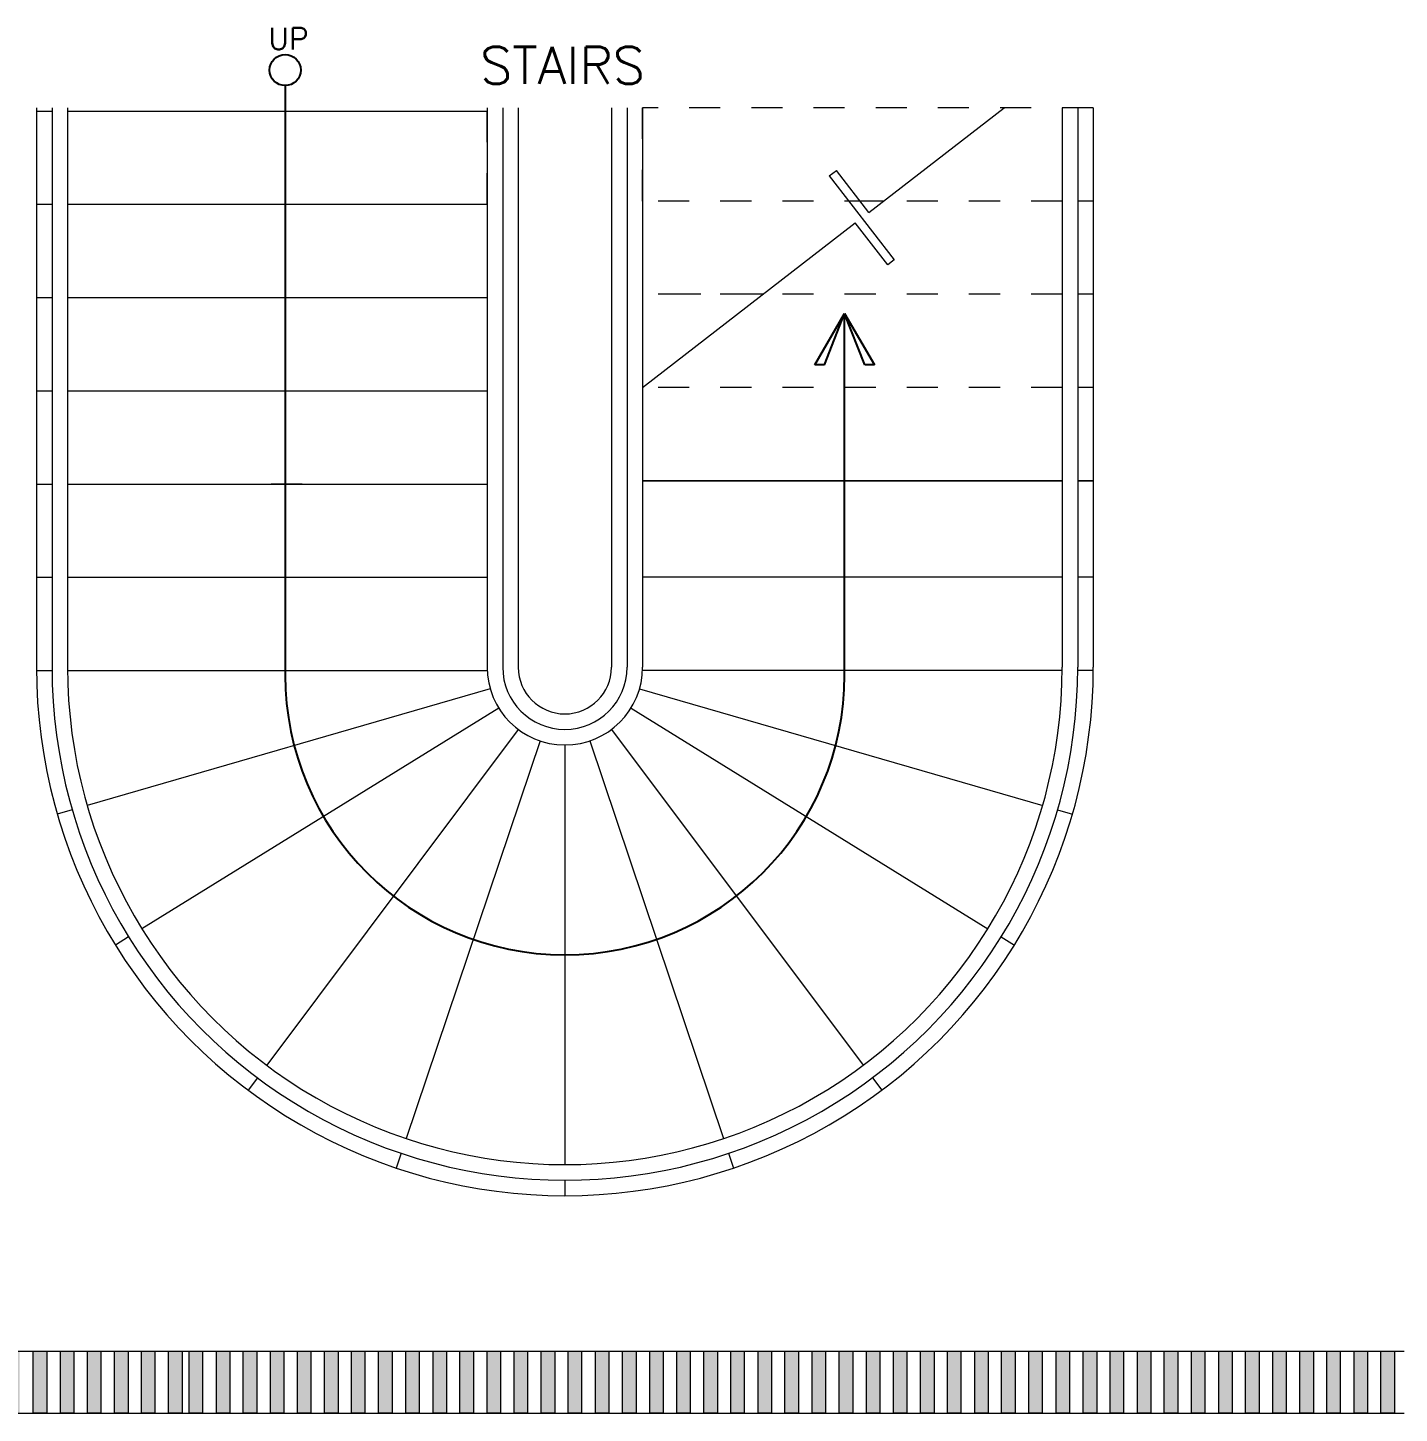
# Model space of a CAD drawing. Header units: metres. Extents: x -44 to 358, y -246 to 48.
# Drawn here: x 29.864 to 34.276, y -83.235 to -78.777 of the extents above; entities that cross this region are included whole.
import ezdxf

# ---------------------------------------------------------------- set-up
doc = ezdxf.new("R2010")
doc.units = ezdxf.units.M
doc.header["$LTSCALE"] = 0.3
doc.linetypes.add('DASHED', pattern=[0.75, 0.5, -0.25])
for name, color, linetype, lineweight in [('A-DOOR', 7, 'Continuous', 5), ('baranda vidrio', 143, 'Continuous', 0), ('muros bajitos', 252, 'Continuous', 5), ('piso', 251, 'Continuous', 18), ('puertas', 42, 'Continuous', 0)]:
    doc.layers.add(name, color=color, linetype=linetype, lineweight=lineweight)
doc.layers.add('TEXTOS', color=4, linetype='Continuous')
doc.styles.add('Roman', font='romans')

msp = doc.modelspace()

# ---------------------------------------------------------------- hatches: boundary and pattern name
at = {"layer": 'A-DOOR', "true_color": 0xffffff, "transparency": 33554572}
h = msp.add_hatch(color=7, dxfattribs=at)
h.dxf.hatch_style = 1
h.paths.add_polyline_path([(31.7776255, -83.0345062), (31.8208905, -83.0345062), (31.8208905, -83.2345062), (31.7776255, -83.2345062)])
h.paths.add_polyline_path([(31.6900955, -83.0345062), (31.7333605, -83.0345062), (31.7333605, -83.2345062), (31.6900955, -83.2345062)])
h.paths.add_polyline_path([(31.6025656, -83.0345062), (31.6458305, -83.0345062), (31.6458305, -83.2345062), (31.6025656, -83.2345062)])
h.paths.add_polyline_path([(31.5160356, -83.0345062), (31.5593006, -83.0345062), (31.5593006, -83.2345062), (31.5160356, -83.2345062)])
h.paths.add_polyline_path([(31.4285056, -83.0345062), (31.4717706, -83.0345062), (31.4717706, -83.2345062), (31.4285056, -83.2345062)])
h.paths.add_polyline_path([(31.3419757, -83.0345062), (31.3852407, -83.0345062), (31.3852407, -83.2345062), (31.3419757, -83.2345062)])
h.paths.add_polyline_path([(31.2544457, -83.0345062), (31.2977107, -83.0345062), (31.2977107, -83.2345062), (31.2544457, -83.2345062)])
h.paths.add_polyline_path([(31.1679158, -83.0345062), (31.2111807, -83.0345062), (31.2111807, -83.2345062), (31.1679158, -83.2345062)])
h.paths.add_polyline_path([(31.0803858, -83.0345062), (31.1236508, -83.0345062), (31.1236508, -83.2345062), (31.0803858, -83.2345062)])
h.paths.add_polyline_path([(30.9928559, -83.0345062), (31.0361208, -83.0345062), (31.0361208, -83.2345062), (30.9928559, -83.2345062)])
h.paths.add_polyline_path([(30.9053259, -83.0345062), (30.9485909, -83.0345062), (30.9485909, -83.2345062), (30.9053259, -83.2345062)])
h.paths.add_polyline_path([(30.8187959, -83.0345062), (30.8620609, -83.0345062), (30.8620609, -83.2345062), (30.8187959, -83.2345062)])
h.paths.add_polyline_path([(30.731266, -83.0345062), (30.774531, -83.0345062), (30.774531, -83.2345062), (30.731266, -83.2345062)])
h.paths.add_polyline_path([(30.644736, -83.0345062), (30.688001, -83.0345062), (30.688001, -83.2345062), (30.644736, -83.2345062)])
h.paths.add_polyline_path([(30.5572061, -83.0345062), (30.600471, -83.0345062), (30.600471, -83.2345062), (30.5572061, -83.2345062)])
h.paths.add_polyline_path([(30.4706761, -83.0345062), (30.5139411, -83.0345062), (30.5139411, -83.2345062), (30.4706761, -83.2345062)])
h.paths.add_polyline_path([(30.3831462, -83.0345062), (30.4264111, -83.0345062), (30.4264111, -83.2345062), (30.3831462, -83.2345062)])
h.paths.add_polyline_path([(30.3172487, -83.0345062), (30.3605137, -83.0345062), (30.3605137, -83.2345062), (30.3172487, -83.2345062)])
h.paths.add_polyline_path([(30.2297187, -83.0345062), (30.2729837, -83.0345062), (30.2729837, -83.2345062), (30.2297187, -83.2345062)])
h.paths.add_polyline_path([(30.1431888, -83.0345062), (30.1864537, -83.0345062), (30.1864537, -83.2345062), (30.1431888, -83.2345062)])
h.paths.add_polyline_path([(30.0556588, -83.0345062), (30.0989238, -83.0345062), (30.0989238, -83.2345062), (30.0556588, -83.2345062)])
h.paths.add_polyline_path([(29.9691289, -83.0345062), (30.0123938, -83.0345062), (30.0123938, -83.2345062), (29.9691289, -83.2345062)])
h.paths.add_polyline_path([(29.8815989, -83.0345062), (29.9248639, -83.0345062), (29.9248639, -83.2345062), (29.8815989, -83.2345062)])
h.paths.add_polyline_path([(29.7950689, -83.0345062), (29.8383339, -83.0345062), (29.8383339, -83.2345062), (29.7950689, -83.2345062)])
h.paths.add_polyline_path([(29.707539, -83.0345062), (29.750804, -83.0345062), (29.750804, -83.2345062), (29.707539, -83.2345062)])
h.paths.add_polyline_path([(29.620009, -83.0345062), (29.663274, -83.0345062), (29.663274, -83.2345062), (29.620009, -83.2345062)])
h.paths.add_polyline_path([(29.5324791, -83.0345062), (29.575744, -83.0345062), (29.575744, -83.2345062), (29.5324791, -83.2345062)])
h.paths.add_polyline_path([(29.4459491, -83.0345062), (29.4892141, -83.0345062), (29.4892141, -83.2345062), (29.4459491, -83.2345062)])
h.paths.add_polyline_path([(29.3584192, -83.0345062), (29.4016841, -83.0345062), (29.4016841, -83.2345062), (29.3584192, -83.2345062)])
h.paths.add_polyline_path([(29.2718892, -83.0345062), (29.3151542, -83.0345062), (29.3151542, -83.2345062), (29.2718892, -83.2345062)])
h.paths.add_polyline_path([(29.1843592, -83.0345062), (29.2276242, -83.0345062), (29.2276242, -83.2345062), (29.1843592, -83.2345062)])
h.paths.add_polyline_path([(29.0978293, -83.0345062), (29.1410943, -83.0345062), (29.1410943, -83.2345062), (29.0978293, -83.2345062)])
h.paths.add_polyline_path([(29.0102993, -83.0345062), (29.0535643, -83.0345062), (29.0535643, -83.2345062), (29.0102993, -83.2345062)])
h.paths.add_polyline_path([(28.9237694, -83.0345062), (28.9670343, -83.0345062), (28.9670343, -83.2345062), (28.9237694, -83.2345062)], flags=0)
h.paths.add_polyline_path([(34.2174643, -83.0345062), (34.2607293, -83.0345062), (34.2607293, -83.2345062), (34.2174643, -83.2345062)])
h.paths.add_polyline_path([(34.1309343, -83.0345062), (34.1741993, -83.0345062), (34.1741993, -83.2345062), (34.1309343, -83.2345062)])
h.paths.add_polyline_path([(34.0434044, -83.0345062), (34.0866693, -83.0345062), (34.0866693, -83.2345062), (34.0434044, -83.2345062)])
h.paths.add_polyline_path([(33.9568744, -83.0345062), (34.0001394, -83.0345062), (34.0001394, -83.2345062), (33.9568744, -83.2345062)])
h.paths.add_polyline_path([(33.8693445, -83.0345062), (33.9126094, -83.0345062), (33.9126094, -83.2345062), (33.8693445, -83.2345062)])
h.paths.add_polyline_path([(33.6952845, -83.0345062), (33.7385495, -83.0345062), (33.7385495, -83.2345062), (33.6952845, -83.2345062)])
h.paths.add_polyline_path([(33.7818145, -83.0345062), (33.8250795, -83.0345062), (33.8250795, -83.2345062), (33.7818145, -83.2345062)])
h.paths.add_polyline_path([(33.6077546, -83.0345062), (33.6510196, -83.0345062), (33.6510196, -83.2345062), (33.6077546, -83.2345062)])
h.paths.add_polyline_path([(33.5202246, -83.0345062), (33.5634896, -83.0345062), (33.5634896, -83.2345062), (33.5202246, -83.2345062)])
h.paths.add_polyline_path([(33.4336947, -83.0345062), (33.4769596, -83.0345062), (33.4769596, -83.2345062), (33.4336947, -83.2345062)])
h.paths.add_polyline_path([(33.3461647, -83.0345062), (33.3894297, -83.0345062), (33.3894297, -83.2345062), (33.3461647, -83.2345062)])
h.paths.add_polyline_path([(33.2596348, -83.0345062), (33.3028997, -83.0345062), (33.3028997, -83.2345062), (33.2596348, -83.2345062)])
h.paths.add_polyline_path([(33.1721048, -83.0345062), (33.2153698, -83.0345062), (33.2153698, -83.2345062), (33.1721048, -83.2345062)])
h.paths.add_polyline_path([(33.0845748, -83.0345062), (33.1278398, -83.0345062), (33.1278398, -83.2345062), (33.0845748, -83.2345062)])
h.paths.add_polyline_path([(32.9970449, -83.0345062), (33.0403099, -83.0345062), (33.0403099, -83.2345062), (32.9970449, -83.2345062)])
h.paths.add_polyline_path([(32.9105149, -83.0345062), (32.9537799, -83.0345062), (32.9537799, -83.2345062), (32.9105149, -83.2345062)])
h.paths.add_polyline_path([(32.822985, -83.0345062), (32.8662499, -83.0345062), (32.8662499, -83.2345062), (32.822985, -83.2345062)])
h.paths.add_polyline_path([(32.736455, -83.0345062), (32.77972, -83.0345062), (32.77972, -83.2345062), (32.736455, -83.2345062)])
h.paths.add_polyline_path([(32.648925, -83.0345062), (32.69219, -83.0345062), (32.69219, -83.2345062), (32.648925, -83.2345062)])
h.paths.add_polyline_path([(32.5623951, -83.0345062), (32.6056601, -83.0345062), (32.6056601, -83.2345062), (32.5623951, -83.2345062)])
h.paths.add_polyline_path([(32.4748651, -83.0345062), (32.5181301, -83.0345062), (32.5181301, -83.2345062), (32.4748651, -83.2345062)])
h.paths.add_polyline_path([(32.3873352, -83.0345062), (32.4306002, -83.0345062), (32.4306002, -83.2345062), (32.3873352, -83.2345062)])
h.paths.add_polyline_path([(32.2998052, -83.0345062), (32.3430702, -83.0345062), (32.3430702, -83.2345062), (32.2998052, -83.2345062)])
h.paths.add_polyline_path([(32.2132753, -83.0345062), (32.2565402, -83.0345062), (32.2565402, -83.2345062), (32.2132753, -83.2345062)])
h.paths.add_polyline_path([(32.1257453, -83.0345062), (32.1690103, -83.0345062), (32.1690103, -83.2345062), (32.1257453, -83.2345062)])
h.paths.add_polyline_path([(32.0392153, -83.0345062), (32.0824803, -83.0345062), (32.0824803, -83.2345062), (32.0392153, -83.2345062)])
h.paths.add_polyline_path([(31.9516854, -83.0345062), (31.9949504, -83.0345062), (31.9949504, -83.2345062), (31.9516854, -83.2345062)])
h.paths.add_polyline_path([(31.8651554, -83.0345062), (31.9084204, -83.0345062), (31.9084204, -83.2345062), (31.8651554, -83.2345062)])
edge = h.paths.add_edge_path()
edge.add_line((28.9237694, -83.2345062), (28.9237694, -83.0345062))
edge.add_line((28.9660343, -83.2345062), (28.9237694, -83.2345062))
edge.add_line((28.9670343, -83.0345062), (28.9670343, -83.2345062))
edge.add_line((28.9237694, -83.0345062), (28.9660343, -83.0345062))

# ---------------------------------------------------------------- linework, layer by layer
at = {"layer": 'baranda vidrio', "color": 7, "true_color": 0xffffff}
for p, q in [((29.941985, -79.0345062), (29.941985, -80.8345062)), ((29.991985, -79.0345062), (29.991985, -80.8345062)), ((31.341985, -79.0345062), (31.341985, -80.8345062)), ((31.391985, -79.0345062), (31.391985, -80.8345062)), ((31.791985, -79.0345062), (31.791985, -80.8345062)), ((31.841985, -79.0345062), (31.841985, -80.8345062)), ((33.191985, -79.0345062), (33.191985, -80.8345062)), ((33.241985, -79.0345062), (33.241985, -80.8345062))]:
    msp.add_line(p, q, dxfattribs=at)
for radius, end in [(1.65, 0.0009816), (1.6, 0.0009816), (0.25, 0), (0.2, 0)]:
    msp.add_arc((31.591985, -80.8345062), radius, 180, end, dxfattribs=at)
at = {"layer": 'muros bajitos', "color": 7, "true_color": 0xffffff}
msp.add_line((30.7470169, -80.2450307), (30.6470169, -80.2450307), dxfattribs=at)
at = {"layer": 'piso', "color": 7, "true_color": 0xffffff}
for p, q in [((29.891985, -79.0345062), (29.891985, -80.8345062)), ((29.891985, -79.0450307), (29.941985, -79.0450307)), ((29.991985, -79.0450307), (30.95441, -79.0450307)), ((30.95441, -79.0450307), (31.341985, -79.0450307)), ((31.441985, -79.0345062), (31.441985, -80.8345062)), ((31.741985, -79.0345062), (31.741985, -80.8345062)), ((32.5698978, -79.3710699), (33.00471, -79.0345062)), ((33.291985, -79.0345062), (33.291985, -80.8345062)), ((32.4422611, -79.2538413), (32.4653339, -79.235982)), ((32.4422611, -79.2538413), (32.651389, -79.5240171)), ((32.5698978, -79.3710699), (32.4653339, -79.235982)), ((29.891985, -79.3450307), (29.941985, -79.3450307)), ((29.991985, -79.3450307), (31.341985, -79.3450307)), ((32.541596, -79.3345062), (32.5046993, -79.3345062)), ((31.841985, -79.9345062), (32.5259297, -79.4051031)), ((32.6304936, -79.540191), (32.5259297, -79.4051031)), ((32.651389, -79.5240171), (32.6304936, -79.540191)), ((29.891985, -79.6450307), (29.941985, -79.6450307)), ((29.991985, -79.6450307), (31.341985, -79.6450307)), ((29.891985, -79.9450307), (29.941985, -79.9450307)), ((29.991985, -79.9450307), (31.341985, -79.9450307)), ((33.191985, -80.2345062), (31.841985, -80.2345062)), ((31.841985, -80.2345062), (33.191985, -80.2345062)), ((33.291985, -80.2345062), (33.241985, -80.2345062)), ((33.241985, -80.2345062), (33.291985, -80.2345062)), ((29.891985, -80.2450307), (29.941985, -80.2450307)), ((29.891985, -80.2450307), (29.941985, -80.2450307)), ((29.991985, -80.2450307), (31.341985, -80.2450307)), ((29.991985, -80.2450307), (31.341985, -80.2450307)), ((29.891985, -80.5450307), (29.941985, -80.5450307)), ((29.991985, -80.5450307), (31.341985, -80.5450307)), ((33.191985, -80.5450307), (31.841985, -80.5450307)), ((33.291985, -80.5450307), (33.241985, -80.5450307)), ((29.891985, -80.8450307), (29.9420186, -80.8450307)), ((29.9920196, -80.8450307), (31.341985, -80.8450307)), ((33.1919504, -80.8450307), (31.841985, -80.8450307)), ((33.291985, -80.8450307), (33.2419514, -80.8450307)), ((31.3518145, -80.9039191), (30.0548939, -81.2787484)), ((31.8321555, -80.9039191), (33.129076, -81.2787484)), ((31.3793009, -80.9659044), (30.230807, -81.6754547)), ((31.8046691, -80.9659044), (32.953163, -81.6754547)), ((31.4421006, -81.0345929), (30.6327248, -82.1150608)), ((31.7418694, -81.0345929), (32.5512452, -82.1150608)), ((31.512185, -81.0714281), (31.081265, -82.350806)), ((31.512185, -81.0714281), (31.081265, -82.350806)), ((31.671785, -81.0714281), (32.102705, -82.350806)), ((31.671785, -81.0714281), (32.102705, -82.350806)), ((31.591985, -81.0845062), (31.591985, -82.4345062)), ((31.591985, -81.0845062), (31.591985, -82.4345062)), ((30.0068598, -81.292631), (29.9588258, -81.3065136)), ((33.1771101, -81.292631), (33.2251442, -81.3065136)), ((30.1882702, -81.7017344), (30.1457333, -81.728014)), ((32.9956998, -81.7017344), (33.0382366, -81.728014)), ((30.6027479, -82.1550781), (30.5727711, -82.1950954)), ((32.581222, -82.1550781), (32.6111989, -82.1950954)), ((31.065305, -82.3981904), (31.049345, -82.4455748)), ((31.065305, -82.3981904), (31.049345, -82.4455748)), ((32.118665, -82.3981904), (32.134625, -82.4455748)), ((32.118665, -82.3981904), (32.134625, -82.4455748)), ((31.591985, -82.4845062), (31.591985, -82.5345062)), ((31.591985, -82.4845062), (31.591985, -82.5345062)), ((28.891985, -83.0345062), (34.291985, -83.0345062)), ((28.891985, -83.2345062), (34.291985, -83.2345062))]:
    msp.add_line(p, q, dxfattribs=at)
at = {"layer": 'piso', "color": 7, "linetype": 'DASHED', "ltscale": 0.1, "true_color": 0xffffff}
for p, q in [((31.341985, -79.3450307), (31.341985, -79.0345062)), ((31.841985, -79.3345062), (31.841985, -79.0345062)), ((33.291985, -79.0345062), (31.841985, -79.0345062)), ((33.191985, -79.3345062), (31.841985, -79.3345062)), ((32.617135, -79.3345062), (32.541596, -79.3345062)), ((33.291985, -79.3345062), (33.241985, -79.3345062)), ((33.191985, -79.6345062), (31.841985, -79.6345062)), ((32.22956, -79.6345062), (31.841985, -79.6345062)), ((33.291985, -79.6345062), (33.241985, -79.6345062)), ((33.191985, -79.9345062), (31.841985, -79.9345062)), ((33.291985, -79.9345062), (33.241985, -79.9345062))]:
    msp.add_line(p, q, dxfattribs=at)
at = {"layer": 'piso', "color": 7, "true_color": 0xffffff}
for radius, end in [(1.7, 0.0009816), (0.15, 0)]:
    msp.add_arc((31.591985, -80.8345062), radius, 180, end, dxfattribs=at)
at = {"layer": 'puertas', "color": 7, "true_color": 0xffffff}
for points in [[(29.8815989, -83.0345062), (29.9248639, -83.0345062), (29.9248639, -83.2345062), (29.8815989, -83.2345062)], [(29.9691289, -83.0345062), (30.0123938, -83.0345062), (30.0123938, -83.2345062), (29.9691289, -83.2345062)], [(30.0556588, -83.0345062), (30.0989238, -83.0345062), (30.0989238, -83.2345062), (30.0556588, -83.2345062)], [(30.1431888, -83.0345062), (30.1864537, -83.0345062), (30.1864537, -83.2345062), (30.1431888, -83.2345062)], [(30.2297187, -83.0345062), (30.2729837, -83.0345062), (30.2729837, -83.2345062), (30.2297187, -83.2345062)], [(30.3172487, -83.0345062), (30.3605137, -83.0345062), (30.3605137, -83.2345062), (30.3172487, -83.2345062)], [(30.3831462, -83.0345062), (30.4264111, -83.0345062), (30.4264111, -83.2345062), (30.3831462, -83.2345062)], [(30.4706761, -83.0345062), (30.5139411, -83.0345062), (30.5139411, -83.2345062), (30.4706761, -83.2345062)], [(30.5572061, -83.0345062), (30.600471, -83.0345062), (30.600471, -83.2345062), (30.5572061, -83.2345062)], [(30.644736, -83.0345062), (30.688001, -83.0345062), (30.688001, -83.2345062), (30.644736, -83.2345062)], [(30.731266, -83.0345062), (30.774531, -83.0345062), (30.774531, -83.2345062), (30.731266, -83.2345062)], [(30.8187959, -83.0345062), (30.8620609, -83.0345062), (30.8620609, -83.2345062), (30.8187959, -83.2345062)], [(30.9053259, -83.0345062), (30.9485909, -83.0345062), (30.9485909, -83.2345062), (30.9053259, -83.2345062)], [(30.9928559, -83.0345062), (31.0361208, -83.0345062), (31.0361208, -83.2345062), (30.9928559, -83.2345062)], [(31.0803858, -83.0345062), (31.1236508, -83.0345062), (31.1236508, -83.2345062), (31.0803858, -83.2345062)], [(31.1679158, -83.0345062), (31.2111807, -83.0345062), (31.2111807, -83.2345062), (31.1679158, -83.2345062)], [(31.2544457, -83.0345062), (31.2977107, -83.0345062), (31.2977107, -83.2345062), (31.2544457, -83.2345062)], [(31.3419757, -83.0345062), (31.3852407, -83.0345062), (31.3852407, -83.2345062), (31.3419757, -83.2345062)], [(31.4285056, -83.0345062), (31.4717706, -83.0345062), (31.4717706, -83.2345062), (31.4285056, -83.2345062)], [(31.5160356, -83.0345062), (31.5593006, -83.0345062), (31.5593006, -83.2345062), (31.5160356, -83.2345062)], [(31.6025656, -83.0345062), (31.6458305, -83.0345062), (31.6458305, -83.2345062), (31.6025656, -83.2345062)], [(31.6900955, -83.0345062), (31.7333605, -83.0345062), (31.7333605, -83.2345062), (31.6900955, -83.2345062)], [(31.7776255, -83.0345062), (31.8208905, -83.0345062), (31.8208905, -83.2345062), (31.7776255, -83.2345062)], [(31.8651554, -83.0345062), (31.9084204, -83.0345062), (31.9084204, -83.2345062), (31.8651554, -83.2345062)], [(31.9516854, -83.0345062), (31.9949504, -83.0345062), (31.9949504, -83.2345062), (31.9516854, -83.2345062)], [(32.0392153, -83.0345062), (32.0824803, -83.0345062), (32.0824803, -83.2345062), (32.0392153, -83.2345062)], [(32.1257453, -83.0345062), (32.1690103, -83.0345062), (32.1690103, -83.2345062), (32.1257453, -83.2345062)], [(32.2132753, -83.0345062), (32.2565402, -83.0345062), (32.2565402, -83.2345062), (32.2132753, -83.2345062)], [(32.2998052, -83.0345062), (32.3430702, -83.0345062), (32.3430702, -83.2345062), (32.2998052, -83.2345062)], [(32.3873352, -83.0345062), (32.4306002, -83.0345062), (32.4306002, -83.2345062), (32.3873352, -83.2345062)], [(32.4748651, -83.0345062), (32.5181301, -83.0345062), (32.5181301, -83.2345062), (32.4748651, -83.2345062)], [(32.5623951, -83.0345062), (32.6056601, -83.0345062), (32.6056601, -83.2345062), (32.5623951, -83.2345062)], [(32.648925, -83.0345062), (32.69219, -83.0345062), (32.69219, -83.2345062), (32.648925, -83.2345062)], [(32.736455, -83.0345062), (32.77972, -83.0345062), (32.77972, -83.2345062), (32.736455, -83.2345062)], [(32.822985, -83.0345062), (32.8662499, -83.0345062), (32.8662499, -83.2345062), (32.822985, -83.2345062)], [(32.9105149, -83.0345062), (32.9537799, -83.0345062), (32.9537799, -83.2345062), (32.9105149, -83.2345062)], [(32.9970449, -83.0345062), (33.0403099, -83.0345062), (33.0403099, -83.2345062), (32.9970449, -83.2345062)], [(33.0845748, -83.0345062), (33.1278398, -83.0345062), (33.1278398, -83.2345062), (33.0845748, -83.2345062)], [(33.1721048, -83.0345062), (33.2153698, -83.0345062), (33.2153698, -83.2345062), (33.1721048, -83.2345062)], [(33.2596348, -83.0345062), (33.3028997, -83.0345062), (33.3028997, -83.2345062), (33.2596348, -83.2345062)], [(33.3461647, -83.0345062), (33.3894297, -83.0345062), (33.3894297, -83.2345062), (33.3461647, -83.2345062)], [(33.4336947, -83.0345062), (33.4769596, -83.0345062), (33.4769596, -83.2345062), (33.4336947, -83.2345062)], [(33.5202246, -83.0345062), (33.5634896, -83.0345062), (33.5634896, -83.2345062), (33.5202246, -83.2345062)], [(33.6077546, -83.0345062), (33.6510196, -83.0345062), (33.6510196, -83.2345062), (33.6077546, -83.2345062)], [(33.6952845, -83.0345062), (33.7385495, -83.0345062), (33.7385495, -83.2345062), (33.6952845, -83.2345062)], [(33.7818145, -83.0345062), (33.8250795, -83.0345062), (33.8250795, -83.2345062), (33.7818145, -83.2345062)], [(33.8693445, -83.0345062), (33.9126094, -83.0345062), (33.9126094, -83.2345062), (33.8693445, -83.2345062)], [(33.9568744, -83.0345062), (34.0001394, -83.0345062), (34.0001394, -83.2345062), (33.9568744, -83.2345062)], [(34.0434044, -83.0345062), (34.0866693, -83.0345062), (34.0866693, -83.2345062), (34.0434044, -83.2345062)], [(34.1309343, -83.0345062), (34.1741993, -83.0345062), (34.1741993, -83.2345062), (34.1309343, -83.2345062)], [(34.2174643, -83.0345062), (34.2607293, -83.0345062), (34.2607293, -83.2345062), (34.2174643, -83.2345062)]]:
    msp.add_lwpolyline(points, close=True, dxfattribs=at)
at = {"layer": 'TEXTOS', "color": 7, "true_color": 0xffffff}
for p, q in [((30.691985, -78.9631783), (30.691985, -80.8595062)), ((32.3962458, -79.8617962), (32.491985, -79.6959711)), ((32.4272386, -79.8617962), (32.491985, -79.6959711)), ((32.491985, -80.8595062), (32.491985, -79.6959711)), ((32.491985, -79.6959711), (32.5877241, -79.8617962)), ((32.5567313, -79.8617962), (32.491985, -79.6959711)), ((32.4272386, -79.8617962), (32.3962458, -79.8617962)), ((32.5877241, -79.8617962), (32.5567313, -79.8617962))]:
    msp.add_line(p, q, dxfattribs=at)
msp.add_circle((30.691985, -78.9131783), 0.05, dxfattribs=at)
for start, end in [(180, 270), (270, 0)]:
    msp.add_arc((31.591985, -80.8595062), 0.9, start, end, dxfattribs=at)

# ---------------------------------------------------------------- texts
at = {"layer": 'TEXTOS', "color": 7, "true_color": 0xffffff, "insert": (30.6382991, -78.776912), "char_height": 0.07, "attachment_point": 1, "style": 'Roman'}
msp.add_mtext_dynamic_manual_height_columns('UP', width=109.13070505, gutter_width=50, heights=[0], dxfattribs=at)
at = {"layer": 'TEXTOS', "color": 7, "true_color": 0xffffff, "insert": (29.8941581, -78.9579027), "char_height": 0.15, "width": 3.404876512, "attachment_point": 7}
msp.add_mtext('\\pi1.4253;{\\Fromans|c0;\\H0.8x;STAIRS}', dxfattribs=at)

doc.saveas('drawing.dxf')
